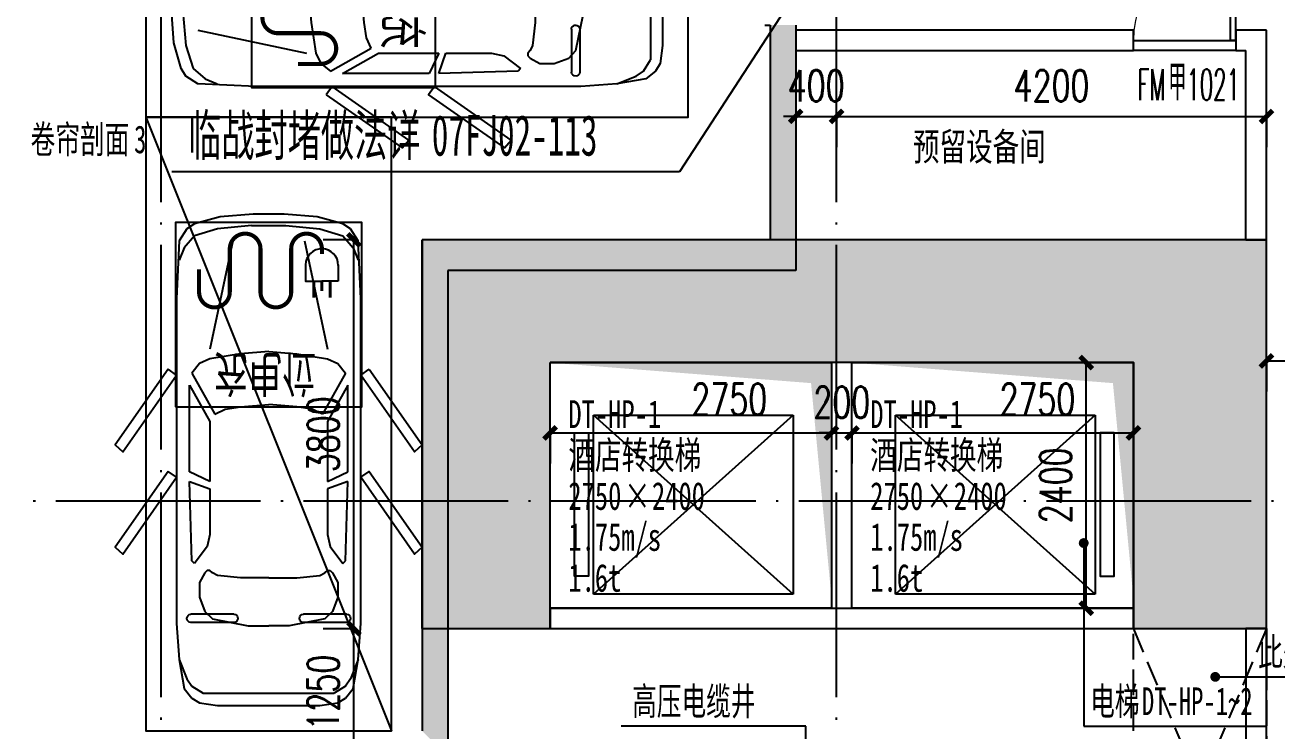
# Model space of a CAD drawing. Header units: millimetres. Extents: x 12325263 to 13848842, y -1463133 to 573208.
# Drawn here: x 12583266 to 12595500, y -1106737 to -1099837 of the extents above; entities that cross this region are included whole.
import ezdxf
from ezdxf.xclip import XClip

# ---------------------------------------------------------------- set-up
doc = ezdxf.new("R2010")
doc.units = ezdxf.units.MM
doc.header["$LTSCALE"] = 1000
doc.header["$XCLIPFRAME"] = 0
for name, pattern in [('__DASH', [0.35, 0.25, -0.1]), ('DOTE', [2.42, 2, -0.2, 0.02, -0.2]), ('地下室负三层平面图$0$-3F平面$0$$AUDIT_BAD_LTYPE2', [0])]:
    doc.linetypes.add(name, pattern=pattern)
for name, color, linetype in [('-2F平面$0$WALL-SHATCH', 8, 'Continuous'), ('A-ANNO-DIMS', 83, 'Continuous'), ('A-ANNO-IDEN', 2, 'Continuous'), ('A-ANNO-LEAD', 3, 'Continuous'), ('A-ANNO-TEXT', 7, 'Continuous'), ('A-AXIS', 16, 'DOTE'), ('A-FLOR-EVTR', 2, 'Continuous'), ('A-WALL', 5, 'Continuous'), ('A-WALL-PATT', 8, 'Continuous'), ('A_WALL(防火墙)', 151, 'Continuous'), ('AXIS', 3, 'Continuous'), ('DOOR_FIRE', 1, 'Continuous'), ('DOOR_FIRE_TEXT', 7, 'Continuous'), ('PUB_DIM', 83, 'Continuous'), ('PUB_HATCH', 8, 'Continuous'), ('PUB_TEXT', 7, 'Continuous'), ('WALL', 5, 'Continuous'), ('人防墙', 6, 'Continuous'), ('人防门编号', 73, 'Continuous'), ('公寓机动车库', 23, 'Continuous'), ('建筑-楼板开洞', 251, 'Continuous'), ('防火卷帘', 141, 'Continuous')]:
    doc.layers.add(name, color=color, linetype=linetype)
doc.styles.add('_TCH_DIM_T3', font='SIMPLEX.shx', dxfattribs={"width": 0.705882, "bigfont": 'GBCBIG.shx'})
doc.styles.add('_TCH_WINDOW', font='SIMPLEX', dxfattribs={"width": 0.7, "height": 3.5, "bigfont": 'GBCBIG'})
doc.styles.add('TITXV', font='', dxfattribs={"width": 0.7})
doc.styles.add('宋体', font='', dxfattribs={"width": 0.65})
doc.styles.add('宋体-标注', font='', dxfattribs={"width": 0.6})
doc.styles.add('黑体', font='simhei.ttf', dxfattribs={"width": 0.7})
doc.styles.get('TITXV').set_extended_font_data('SimSun')
doc.styles.get('宋体').set_extended_font_data('SimSun')
doc.styles.get('宋体-标注').set_extended_font_data('SimSun')
doc.dimstyles.new('_TCH_ARCH&&120', dxfattribs={"dimtxt": 306, "dimasz": 120, "dimexe": 300, "dimexo": 360, "dimgap": 147, "dimtad": 1, "dimdec": 0, "dimzin": 0, "dimdsep": 46, "dimtxsty": '_TCH_DIM_T3', "dimblk": 'ARCHTICK', "dimcen": 0.09, "dimclrt": 7, "dimazin": 2, "dimtfac": 1, "dimtdec": 0, "dimtix": 1, "dimtmove": 2, "dimatfit": 3, "dimfxl": 1, "dimfxlon": 1, "dimtolj": 1, "dimtzin": 0, "dimarcsym": 0})

# ---------------------------------------------------------------- blocks, each defined once
blk = doc.blocks.new('asdgafgf20230228-rf2')
at = {"layer": 'PUB_HATCH'}
for points in [[(19200, 19150), (18950, 19150), (18950, 17050), (19200, 16750)], [(15800, 16750), (15550, 17050), (15550, 12250), (15800, 12000)], [(19200, 16750), (18950, 17050), (15550, 17050), (15800, 16750)]]:
    blk.add_hatch(color=256, dxfattribs=at).paths.add_polyline_path(points)
at = {"layer": '人防墙'}
for p, q in [((18900, 19150), (18950, 19150)), ((18950, 19150), (18950, 17050)), ((19200, 19150), (19200, 16750)), ((15550, 17050), (15550, 12250)), ((18950, 17050), (15550, 17050)), ((15800, 16750), (15800, 12000)), ((19200, 16750), (15800, 16750))]:
    blk.add_line(p, q, dxfattribs=at)
at = {"layer": '人防门编号'}
for p, q in [((19496, 19918), (18065, 17715)), ((18065, 17715), (13104, 17715))]:
    blk.add_line(p, q, dxfattribs=at)
at = {"layer": 'PUB_TEXT', "style": '宋体-标注', "width": 0.6}
for s, p in [('临战封堵做法详', (13262, 17873)), ('07FJ02-113', (15644, 17873))]:
    blk.add_text(s, height=396.5, dxfattribs=at).set_placement(p)
blk = doc.blocks.new('1-3F')
at = {"layer": 'A-WALL-PATT'}
for points in [[(-10200, 32750), (-8900, 33950), (-17150, 33950), (-15900, 32750)], [(-15900, 30150), (-15900, 32750), (-17150, 33950), (-17150, 30150)], [(-8900, 30150), (-8900, 33950), (-10200, 32750), (-10200, 30150)]]:
    blk.add_hatch(color=256, dxfattribs=at).paths.add_polyline_path(points)
at = {"layer": 'A-WALL'}
for p, q in [((-8900, 33950), (-17150, 33950)), ((-17150, 30150), (-17150, 33950)), ((-8900, 30150), (-8900, 33950)), ((-10200, 32750), (-15900, 32750)), ((-15900, 30150), (-15900, 32750)), ((-10200, 30150), (-10200, 32750)), ((-17150, 30150), (-15900, 30150)), ((-10200, 30150), (-8900, 30150))]:
    blk.add_line(p, q, dxfattribs=at)
blk = doc.blocks.new('adgshg13--2F平面$0$A$C7F010FC0')
at = {"layer": '-2F平面$0$WALL-SHATCH'}
h = blk.add_hatch(color=256, dxfattribs=at)
h.dxf.hatch_style = 1
h.paths.add_polyline_path([(-60384, -16881), (-763, 197), (12588, -13153), (12588, -157996), (-162965, -188820), (-171262, -180523), (-171262, -31311), (-150707, -10756), (-131860, -7981), (-99162, -7981), (-99162, -4981), (-76620, -4981), (-70108, -16881)], flags=16)
h.paths.add_polyline_path([(-60091, -16381), (-647, 647), (12988, -12988), (12988, -158332), (-163101, -189250), (-171662, -180689), (-171662, -31145), (-150778, -10261), (-131897, -7481), (-99562, -7481), (-99562, -4581), (-76366, -4581), (-69908, -16381)])
blk = doc.blocks.new('A$C2A3E77E8')
at = {"layer": 'WALL', "color": 1}
blk.add_blockref('adgshg13--2F平面$0$A$C7F010FC0', (561507.9, 205483.1), dxfattribs=at)
blk = doc.blocks.new('_ArchTick')
at = {"color": 0, "linetype": 'ByBlock', "const_width": 0.4}
blk.add_lwpolyline([(-0.5, -0.5), (0.5, 0.5)], dxfattribs=at)
blk = doc.blocks.new('*D5368')
at = {"layer": 'A-ANNO-DIMS', "color": 0, "lineweight": -2, "transparency": 16777216}
for p, q in [((-2375, 664), (-2375, 363)), ((-2375, 663), (375, 663)), ((375, 664), (375, 363))]:
    blk.add_line(p, q, dxfattribs=at)
at = {"layer": 'Defpoints', "color": 0, "transparency": 16777216}
for p in [(-2375, 1350), (375, 1350), (375, 663)]:
    blk.add_point(p, dxfattribs=at)
at = {"layer": 'A-ANNO-DIMS', "color": 0, "lineweight": -2, "transparency": 16777216, "xscale": 120, "yscale": 120, "zscale": 120, "rotation": 180}
blk.add_blockref('_ArchTick', (-2375, 663), dxfattribs=at)
at = {"layer": 'A-ANNO-DIMS', "color": 0, "lineweight": -2, "transparency": 16777216, "xscale": 120, "yscale": 120, "zscale": 120}
blk.add_blockref('_ArchTick', (375, 663), dxfattribs=at)
at = {"layer": 'A-ANNO-DIMS', "color": 7, "transparency": 16777216, "insert": (-624, 993), "char_height": 306, "attachment_point": 5, "style": '_TCH_DIM_T3'}
blk.add_mtext('\\A1;2750', dxfattribs=at)
blk = doc.blocks.new('*D5369')
at = {"layer": 'A-ANNO-DIMS', "color": 0, "lineweight": -2, "transparency": 16777216}
for p, q in [((375, 663), (255, 663)), ((375, 664), (375, 363)), ((375, 663), (575, 663)), ((575, 664), (575, 363)), ((575, 663), (695, 663))]:
    blk.add_line(p, q, dxfattribs=at)
at = {"layer": 'Defpoints', "color": 0, "transparency": 16777216}
for p in [(375, 1350), (575, 1350), (575, 663)]:
    blk.add_point(p, dxfattribs=at)
at = {"layer": 'A-ANNO-DIMS', "color": 0, "lineweight": -2, "transparency": 16777216, "xscale": 120, "yscale": 120, "zscale": 120}
blk.add_blockref('_ArchTick', (375, 663), dxfattribs=at)
at = {"layer": 'A-ANNO-DIMS', "color": 0, "lineweight": -2, "transparency": 16777216, "xscale": 120, "yscale": 120, "zscale": 120, "rotation": 180}
blk.add_blockref('_ArchTick', (575, 663), dxfattribs=at)
at = {"layer": 'A-ANNO-DIMS', "color": 7, "transparency": 16777216, "insert": (475, 963), "char_height": 306, "attachment_point": 5, "style": '_TCH_DIM_T3'}
blk.add_mtext('\\A1;200', dxfattribs=at)
blk = doc.blocks.new('*D5370')
at = {"layer": 'A-ANNO-DIMS', "color": 0, "lineweight": -2, "transparency": 16777216}
for p, q in [((575, 664), (575, 363)), ((575, 663), (3325, 663)), ((3325, 664), (3325, 363))]:
    blk.add_line(p, q, dxfattribs=at)
at = {"layer": 'Defpoints', "color": 0, "transparency": 16777216}
for p in [(575, 1350), (3325, 1350), (3325, 663)]:
    blk.add_point(p, dxfattribs=at)
at = {"layer": 'A-ANNO-DIMS', "color": 0, "lineweight": -2, "transparency": 16777216, "xscale": 120, "yscale": 120, "zscale": 120, "rotation": 180}
blk.add_blockref('_ArchTick', (575, 663), dxfattribs=at)
at = {"layer": 'A-ANNO-DIMS', "color": 0, "lineweight": -2, "transparency": 16777216, "xscale": 120, "yscale": 120, "zscale": 120}
blk.add_blockref('_ArchTick', (3325, 663), dxfattribs=at)
at = {"layer": 'A-ANNO-DIMS', "color": 7, "transparency": 16777216, "insert": (2387, 993), "char_height": 306, "attachment_point": 5, "style": '_TCH_DIM_T3'}
blk.add_mtext('\\A1;2750', dxfattribs=at)
blk = doc.blocks.new('*D5371')
at = {"layer": 'A-ANNO-DIMS', "color": 0, "lineweight": -2, "transparency": 16777216}
for p, q in [((2865, 1350), (2564, 1350)), ((2864, -1050), (2864, 1350)), ((2865, -1050), (2564, -1050))]:
    blk.add_line(p, q, dxfattribs=at)
at = {"layer": 'Defpoints', "color": 0, "transparency": 16777216}
for p in [(2864, 1350), (3325, 1350), (3325, -1050)]:
    blk.add_point(p, dxfattribs=at)
at = {"layer": 'A-ANNO-DIMS', "color": 0, "lineweight": -2, "transparency": 16777216, "xscale": 120, "yscale": 120, "zscale": 120}
for p, rotation in [((2864, 1350), 90), ((2864, -1050), 270)]:
    blk.add_blockref('_ArchTick', p, dxfattribs=dict(at, rotation=rotation))
at = {"layer": 'A-ANNO-DIMS', "color": 7, "transparency": 16777216, "insert": (2564, 150), "char_height": 306, "attachment_point": 5, "rotation": 90, "style": '_TCH_DIM_T3'}
blk.add_mtext('\\A1;2400', dxfattribs=at)
blk = doc.blocks.new('asdfsfsdf')
at = {"color": 253, "linetype": '地下室负三层平面图$0$-3F平面$0$$AUDIT_BAD_LTYPE2', "transparency": 33554559, "extrusion": (0.000447791, 3.52996e-16, 1)}
for p, q in [((-169, -110, 0), (-500, -141, 0)), ((169, -110, 0), (-169, -110, 0)), ((169, -110, 0), (500, -141, 0)), ((-725, -212, 0), (-825, -329, 0)), ((-500, -141, 0), (-725, -212, 0)), ((500, -141, 0), (725, -212, 0)), ((725, -212, 0), (825, -329, 0)), ((-825, -329, 0), (-875, -447, 0)), ((-350, -259, 0), (-575, -1318, 0)), ((350, -259, 0), (575, -1318, 0)), ((825, -329, 0), (875, -447, 0)), ((0, -1341), (-275, -1365, 0)), ((0, -1341), (275, -1365, 0)), ((-675, -1459, 0), (-750, -1553, 0)), ((-575, -1412, 0), (-675, -1459, 0)), ((-275, -1365, 0), (-575, -1412, 0)), ((275, -1365, 0), (575, -1412, 0)), ((575, -1412, 0), (675, -1459, 0)), ((675, -1459, 0), (750, -1553, 0)), ((-750, -1553, 0), (-525, -1953, 0)), ((750, -1553, 0), (525, -1953, 0)), ((-775, -2518, 0), (-775, -1671, 0)), ((-775, -1671, 0), (-575, -2024, 0)), ((775, -1671, 0), (575, -2024, 0)), ((775, -2518, 0), (775, -1671, 0)), ((-525, -1953, 0), (-425, -1906, 0)), ((-425, -1906, 0), (-275, -1882, 0)), ((-275, -1882, 0), (0, -1859)), ((275, -1882, 0), (0, -1859)), ((425, -1906, 0), (275, -1882, 0)), ((525, -1953, 0), (425, -1906, 0)), ((-575, -2024, 0), (-575, -2612, 0)), ((575, -2024, 0), (575, -2612, 0)), ((-575, -2612, 0), (-775, -2518, 0)), ((575, -2612, 0), (775, -2518, 0)), ((-775, -2612, 0), (-575, -2682, 0)), ((-750, -3388, 0), (-775, -2612, 0)), ((-575, -2682, 0), (-575, -3129, 0)), ((775, -2612, 0), (575, -2682, 0)), ((575, -2682, 0), (575, -3129, 0)), ((750, -3388, 0), (775, -2612, 0)), ((-575, -3129, 0), (-600, -3247, 0)), ((575, -3129, 0), (600, -3247, 0)), ((-600, -3247, 0), (-725, -3412, 0)), ((600, -3247, 0), (725, -3412, 0)), ((-725, -3412, 0), (-750, -3388, 0)), ((725, -3412, 0), (750, -3388, 0)), ((-625, -3506, 0), (-675, -3600, 0)), ((-600, -3482, 0), (-625, -3506, 0)), ((-575, -3482, 0), (-600, -3482, 0)), ((-550, -3506, 0), (-575, -3482, 0)), ((-500, -3529, 0), (-550, -3506, 0)), ((-275, -3553, 0), (-500, -3529, 0)), ((275, -3553, 0), (500, -3529, 0)), ((500, -3529, 0), (550, -3506, 0)), ((550, -3506, 0), (575, -3482, 0)), ((575, -3482, 0), (600, -3482, 0)), ((600, -3482, 0), (625, -3506, 0)), ((625, -3506, 0), (675, -3600, 0)), ((-675, -3600, 0), (-675, -3741, 0)), ((0, -3553), (-275, -3553, 0)), ((0, -3553), (275, -3553, 0)), ((675, -3600, 0), (675, -3741, 0)), ((-675, -3741, 0), (-625, -3882, 0)), ((675, -3741, 0), (625, -3882, 0)), ((-625, -3882, 0), (-550, -3953, 0)), ((625, -3882, 0), (550, -3953, 0)), ((-550, -3953, 0), (-200, -4024, 0)), ((-200, -4024, 0), (0, -4024)), ((200, -4024, 0), (0, -4024)), ((550, -3953, 0), (200, -4024, 0)), ((-875, -4353, 0), (-800, -4541, 0)), ((875, -4353, 0), (800, -4541, 0)), ((-800, -4541, 0), (-750, -4612, 0)), ((-750, -4612, 0), (-641, -4680, 0)), ((750, -4612, 0), (641, -4680, 0)), ((800, -4541, 0), (750, -4612, 0)), ((641, -4680, 0), (-641, -4680, 0))]:
    blk.add_line(p, q, dxfattribs=at)
for points in [[(-475, -24), (-150, 0), (150, 0), (475, -24), (725, -94), (800, -141), (875, -259), (900, -824), (900, -4000), (875, -4353), (825, -4635), (750, -4729), (675, -4776), (500, -4800), (-500, -4800), (-675, -4776), (-750, -4729), (-825, -4635), (-875, -4353), (-900, -4000), (-900, -824), (-875, -259), (-800, -141), (-725, -94)], [(-982, -1513), (-1500, -2253), (-1425, -2321), (-900, -1571)]]:
    blk.add_lwpolyline(points, close=True, dxfattribs=at)
at = {"color": 253, "linetype": '地下室负三层平面图$0$-3F平面$0$$AUDIT_BAD_LTYPE2', "transparency": 33554559, "extrusion": (0.000447791, 3.52996e-16, 1), "elevation": 0}
for points in [[(982, -1513), (1500, -2253), (1425, -2321), (900, -1571)], [(-900, -2571), (-982, -2513), (-1500, -3253), (-1425, -3321)], [(982, -2513), (1500, -3253), (1425, -3321), (900, -2571)]]:
    blk.add_lwpolyline(points, close=True, dxfattribs=at)
blk = doc.blocks.new('A$C10563155')
h = blk.add_hatch()
h.set_pattern_fill('ANSI31', color=256, scale=1000, angle=-90)
h.set_pattern_definition([(315, (0.02, 4800), (1122.53, 1122.53), [])])
h.paths.add_polyline_path([(1445, 520), (1605, 520), (1605, 680), (1605, 840), (1445, 840, 0.989863)])
for p, q in [((0, 2400), (6000, 0)), ((4860, 1540), (4860, 1960)), ((4900, 2000), (4900, 2000)), ((4940, 1540), (4940, 1960)), ((4860, 440), (4860, 860)), ((4900, 900), (4900, 900)), ((4940, 440), (4940, 860)), ((1605, 520), (1605, 680)), ((1445, 520), (1605, 520)), ((4900, 400), (4900, 400))]:
    blk.add_line(p, q)
for points in [[(0, 0), (0, 2400), (6000, 2400), (6000, 0)], [(2831, 2110), (2831, 290), (1031, 290), (1031, 2110)]]:
    blk.add_lwpolyline(points, close=True)
at = {"const_width": 40}
blk.add_lwpolyline([(1487, 1880), (1710, 1880, -1), (1710, 1580), (1289, 1580, 1), (1289, 1280), (1710, 1280, -1), (1710, 980), (1289, 980, 1), (1289, 680), (1337, 680)], format="xyb", dxfattribs=at)
blk.add_lwpolyline([(1449, 520, -1), (1445, 840), (1605, 840), (1605, 680)], format="xyb")
at = {"const_width": 30}
for points in [[(1605, 760), (1766, 760)], [(1605, 680), (1700, 680)], [(1605, 600), (1766, 600)]]:
    blk.add_lwpolyline(points, dxfattribs=at)
for centre, start, end in [((4900, 1960), 90, 180), ((4900, 1960), 0, 90), ((4900, 1540), 180, 270), ((4900, 1540), 270, 0), ((4900, 860), 90, 180), ((4900, 860), 0, 90), ((4900, 440), 180, 270), ((4900, 440), 180, 270), ((4900, 440), 270, 0), ((4900, 440), 270, 0)]:
    blk.add_arc(centre, 40, start, end)
at = {"rotation": 90}
blk.add_blockref('asdfsfsdf', (950, 1200), dxfattribs=at)
at = {"insert": (2685, 1738), "char_height": 350, "attachment_point": 1, "rotation": 270, "style": '黑体'}
blk.add_mtext_dynamic_manual_height_columns('充电位', width=1328.11, gutter_width=1750, heights=[0], dxfattribs=at)
blk = doc.blocks.new('qlzw')
at = {"layer": 'A-AXIS'}
for p, q in [((12451166.8, 979489.8), (12451166.8, 1082089.8)), ((12457766.8, 979489.8), (12457766.8, 1082089.8)), ((12411416.8, 1027389.8), (12486866.8, 1027389.8))]:
    blk.add_line(p, q, dxfattribs=at)
blk = doc.blocks.new('车位')
h = blk.add_hatch()
h.set_pattern_fill('ANSI31', color=256, scale=1000)
h.set_pattern_definition([(45, (-2400, -5300), (-1122.53, 1122.53), [])])
h.paths.add_polyline_path([(1880, -3855), (1880, -3695), (1720, -3695), (1560, -3695), (1560, -3855, 0.989863)])
for p, q in [((400, -1100), (400, -1100)), ((860, -1060), (440, -1060)), ((1500, -1100), (1500, -1100)), ((1960, -1060), (1540, -1060)), ((2000, -1100), (2000, -1100)), ((860, -1140), (440, -1140)), ((1960, -1140), (1540, -1140)), ((1880, -3695), (1720, -3695)), ((1880, -3855), (1880, -3695))]:
    blk.add_line(p, q)
for points in [[(2400, -5300), (0, -5300), (0, 0), (2400, 0)], [(290, -2469), (2110, -2469), (2110, -4269), (290, -4269)]]:
    blk.add_lwpolyline(points, close=True)
at = {"const_width": 40}
blk.add_lwpolyline([(520, -3813), (520, -3590, -1), (820, -3590), (820, -4011, 1), (1120, -4011), (1120, -3590, -1), (1420, -3590), (1420, -4011, 1), (1720, -4011), (1720, -3963)], format="xyb", dxfattribs=at)
at = {"const_width": 30}
for points in [[(1640, -3695), (1640, -3534)], [(1800, -3695), (1800, -3534)], [(1720, -3695), (1720, -3600)]]:
    blk.add_lwpolyline(points, dxfattribs=at)
blk.add_lwpolyline([(1880, -3851, -1), (1560, -3855), (1560, -3695), (1720, -3695)], format="xyb")
for centre, start, end in [((440, -1100), 90, 180), ((440, -1100), 180, 270), ((860, -1100), 0, 90), ((860, -1100), 270, 0), ((1540, -1100), 90, 180), ((1540, -1100), 180, 270), ((1960, -1100), 0, 90), ((1960, -1100), 0, 90), ((1960, -1100), 270, 0), ((1960, -1100), 270, 0)]:
    blk.add_arc(centre, 40, start, end)
at = {"xscale": -1, "rotation": 180}
blk.add_blockref('asdfsfsdf', (1200, -5050), dxfattribs=at)
at = {"insert": (662, -2615), "char_height": 350, "attachment_point": 1, "rotation": 360, "style": '黑体'}
blk.add_mtext_dynamic_manual_height_columns('充电位', width=1328.11, gutter_width=1750, heights=[0], dxfattribs=at)
blk = doc.blocks.new('*D3816')
at = {"layer": 'A-ANNO-DIMS', "color": 0, "lineweight": -2, "transparency": 16777216}
for p, q in [((12596139, -1097887), (12596440, -1097887)), ((12596140, -1099887), (12596140, -1097887)), ((12596139, -1099887), (12596440, -1099887))]:
    blk.add_line(p, q, dxfattribs=at)
at = {"layer": 'Defpoints', "color": 0, "transparency": 16777216}
for p in [(12595397, -1097887), (12596140, -1097887), (12595397, -1099887)]:
    blk.add_point(p, dxfattribs=at)
at = {"layer": 'A-ANNO-DIMS', "color": 0, "lineweight": -2, "transparency": 16777216, "xscale": 120, "yscale": 120, "zscale": 120}
for p, rotation in [((12596140, -1097887), 90), ((12596140, -1099887), 270)]:
    blk.add_blockref('_ArchTick', p, dxfattribs=dict(at, rotation=rotation))
at = {"layer": 'A-ANNO-DIMS', "color": 7, "transparency": 16777216, "insert": (12595840, -1098887), "char_height": 306, "attachment_point": 5, "rotation": 90, "style": '_TCH_DIM_T3'}
blk.add_mtext('\\A1;2000', dxfattribs=at)
blk = doc.blocks.new('*D3817')
at = {"layer": 'A-ANNO-DIMS', "color": 0, "lineweight": -2, "transparency": 16777216}
for p, q in [((12596139, -1099887), (12596440, -1099887)), ((12596140, -1101937), (12596140, -1099887)), ((12596139, -1101937), (12596440, -1101937))]:
    blk.add_line(p, q, dxfattribs=at)
at = {"layer": 'Defpoints', "color": 0, "transparency": 16777216}
for p in [(12595397, -1099887), (12596140, -1099887), (12595397, -1101937)]:
    blk.add_point(p, dxfattribs=at)
at = {"layer": 'A-ANNO-DIMS', "color": 0, "lineweight": -2, "transparency": 16777216, "xscale": 120, "yscale": 120, "zscale": 120}
for p, rotation in [((12596140, -1099887), 90), ((12596140, -1101937), 270)]:
    blk.add_blockref('_ArchTick', p, dxfattribs=dict(at, rotation=rotation))
at = {"layer": 'A-ANNO-DIMS', "color": 7, "transparency": 16777216, "insert": (12595840, -1100912), "char_height": 306, "attachment_point": 5, "rotation": 90, "style": '_TCH_DIM_T3'}
blk.add_mtext('\\A1;2050', dxfattribs=at)
blk = doc.blocks.new('*D3820')
at = {"layer": 'Defpoints', "color": 0, "transparency": 16777216}
for p in [(12591197, -1099887), (12595397, -1099887), (12595397, -1100730)]:
    blk.add_point(p, dxfattribs=at)
at = {"layer": 'PUB_DIM', "color": 0, "lineweight": -2, "transparency": 16777216}
for p, q in [((12591197, -1100729), (12591197, -1101030)), ((12591197, -1100730), (12595397, -1100730)), ((12595397, -1100729), (12595397, -1101030))]:
    blk.add_line(p, q, dxfattribs=at)
at = {"layer": 'PUB_DIM', "color": 0, "lineweight": -2, "transparency": 16777216, "xscale": 120, "yscale": 120, "zscale": 120, "rotation": 180}
blk.add_blockref('_ArchTick', (12591197, -1100730), dxfattribs=at)
at = {"layer": 'PUB_DIM', "color": 0, "lineweight": -2, "transparency": 16777216, "xscale": 120, "yscale": 120, "zscale": 120}
blk.add_blockref('_ArchTick', (12595397, -1100730), dxfattribs=at)
at = {"layer": 'PUB_DIM', "color": 7, "transparency": 16777216, "insert": (12593297, -1100430), "char_height": 306, "attachment_point": 5, "style": '_TCH_DIM_T3'}
blk.add_mtext('\\A1;4200', dxfattribs=at)
blk = doc.blocks.new('*D3821')
at = {"layer": 'Defpoints', "color": 0, "transparency": 16777216}
for p in [(12590797, -1099887), (12591197, -1099887), (12591197, -1100730)]:
    blk.add_point(p, dxfattribs=at)
at = {"layer": 'PUB_DIM', "color": 0, "lineweight": -2, "transparency": 16777216}
for p, q in [((12590797, -1100730), (12590677, -1100730)), ((12590797, -1100729), (12590797, -1101030)), ((12590797, -1100730), (12591197, -1100730)), ((12591197, -1100729), (12591197, -1101030)), ((12591197, -1100730), (12591317, -1100730))]:
    blk.add_line(p, q, dxfattribs=at)
at = {"layer": 'PUB_DIM', "color": 0, "lineweight": -2, "transparency": 16777216, "xscale": 120, "yscale": 120, "zscale": 120}
blk.add_blockref('_ArchTick', (12590797, -1100730), dxfattribs=at)
at = {"layer": 'PUB_DIM', "color": 0, "lineweight": -2, "transparency": 16777216, "xscale": 120, "yscale": 120, "zscale": 120, "rotation": 180}
blk.add_blockref('_ArchTick', (12591197, -1100730), dxfattribs=at)
at = {"layer": 'PUB_DIM', "color": 7, "transparency": 16777216, "insert": (12590997, -1100430), "char_height": 306, "attachment_point": 5, "style": '_TCH_DIM_T3'}
blk.add_mtext('\\A1;400', dxfattribs=at)
blk = doc.blocks.new('*D3841')
at = {"layer": 'Defpoints', "color": 0, "transparency": 16777216}
for p in [(12595397, -1102237), (12597897, -1102237), (12597897, -1103120)]:
    blk.add_point(p, dxfattribs=at)
at = {"layer": 'PUB_DIM', "color": 0, "lineweight": -2, "transparency": 16777216}
for p, q in [((12595397, -1103119), (12595397, -1103420)), ((12595397, -1103120), (12597897, -1103120)), ((12597897, -1103119), (12597897, -1103420))]:
    blk.add_line(p, q, dxfattribs=at)
at = {"layer": 'PUB_DIM', "color": 0, "lineweight": -2, "transparency": 16777216, "xscale": 120, "yscale": 120, "zscale": 120, "rotation": 180}
blk.add_blockref('_ArchTick', (12595397, -1103120), dxfattribs=at)
at = {"layer": 'PUB_DIM', "color": 0, "lineweight": -2, "transparency": 16777216, "xscale": 120, "yscale": 120, "zscale": 120}
blk.add_blockref('_ArchTick', (12597897, -1103120), dxfattribs=at)
at = {"layer": 'PUB_DIM', "color": 7, "transparency": 16777216, "insert": (12596647, -1102820), "char_height": 306, "attachment_point": 5, "style": '_TCH_DIM_T3'}
blk.add_mtext('\\A1;2500', dxfattribs=at)
blk = doc.blocks.new('*D3883')
at = {"layer": 'Defpoints', "color": 0, "transparency": 16777216}
for p in [(12586480, -1101937), (12587147, -1101937), (12587147, -1105737)]:
    blk.add_point(p, dxfattribs=at)
at = {"layer": 'PUB_DIM', "color": 0, "lineweight": -2, "transparency": 16777216}
for p, q in [((12586481, -1101937), (12586180, -1101937)), ((12586480, -1105737), (12586480, -1101937)), ((12586481, -1105737), (12586180, -1105737))]:
    blk.add_line(p, q, dxfattribs=at)
at = {"layer": 'PUB_DIM', "color": 0, "lineweight": -2, "transparency": 16777216, "xscale": 120, "yscale": 120, "zscale": 120}
for p, rotation in [((12586480, -1101937), 90), ((12586480, -1105737), 270)]:
    blk.add_blockref('_ArchTick', p, dxfattribs=dict(at, rotation=rotation))
at = {"layer": 'PUB_DIM', "color": 7, "transparency": 16777216, "insert": (12586180, -1103837), "char_height": 306, "attachment_point": 5, "rotation": 90, "style": '_TCH_DIM_T3'}
blk.add_mtext('\\A1;3800', dxfattribs=at)
blk = doc.blocks.new('*D3884')
at = {"layer": 'Defpoints', "color": 0, "transparency": 16777216}
for p in [(12586480, -1105737), (12587147, -1105737), (12587147, -1106987)]:
    blk.add_point(p, dxfattribs=at)
at = {"layer": 'PUB_DIM', "color": 0, "lineweight": -2, "transparency": 16777216}
for p, q in [((12586481, -1105737), (12586180, -1105737)), ((12586480, -1106987), (12586480, -1105737)), ((12586481, -1106987), (12586180, -1106987))]:
    blk.add_line(p, q, dxfattribs=at)
at = {"layer": 'PUB_DIM', "color": 0, "lineweight": -2, "transparency": 16777216, "xscale": 120, "yscale": 120, "zscale": 120}
for p, rotation in [((12586480, -1105737), 90), ((12586480, -1106987), 270)]:
    blk.add_blockref('_ArchTick', p, dxfattribs=dict(at, rotation=rotation))
at = {"layer": 'PUB_DIM', "color": 7, "transparency": 16777216, "insert": (12586180, -1106362), "char_height": 306, "attachment_point": 5, "rotation": 90, "style": '_TCH_DIM_T3'}
blk.add_mtext('\\A1;1250', dxfattribs=at)
blk = doc.blocks.new('$DorLib2D$00000001')
for p, q in [((0.45, 0.975), (0.5, 0.975)), ((0.45, 0), (0.45, 0.975)), ((0.5, 0), (0.5, 0.975)), ((0.5, 0), (0.45, 0))]:
    blk.add_line(p, q)
at = {"lineweight": 13}
blk.add_arc((0.475, 0), 0.975, 91.4693, 180, dxfattribs=at)
blk = doc.blocks.new('sdfadsfadgsdhg')
at = {"layer": '建筑-楼板开洞'}
h = blk.add_hatch(color=256, dxfattribs=at)
h.dxf.hatch_style = 1
h.paths.add_polyline_path([(375, -950), (375, 1350), (-2375, 1350), (175, 1150)])
h = blk.add_hatch(color=256, dxfattribs=at)
h.dxf.hatch_style = 1
h.paths.add_polyline_path([(3325, -950), (3325, 1350), (575, 1350), (3125, 1150)])
at = {"layer": 'A-FLOR-EVTR'}
for p, q in [((-1950, -912.5), (-1950, 837.5)), ((-1950, 837.5), (0, 837.5)), ((0, 837.5), (-1950, -912.5)), ((0, -912.5), (-1950, 837.5)), ((0, 837.5), (0, -912.5)), ((1000, -912.5), (1000, 837.5)), ((1000, 837.5), (2950, 837.5)), ((2950, 837.5), (1000, -912.5)), ((2950, -912.5), (1000, 837.5)), ((2950, 837.5), (2950, -912.5)), ((0, -912.5), (-1950, -912.5)), ((2950, -912.5), (1000, -912.5))]:
    blk.add_line(p, q, dxfattribs=at)
for points in [[(-2375, 1350), (375, 1350), (375, -1050), (-2375, -1050)], [(575, 1350), (3325, 1350), (3325, -1050), (575, -1050)], [(-2000, 662.5), (-2000, -737.5), (-2137.5, -737.5), (-2137.5, 662.5)], [(3000, 662.5), (3000, -737.5), (3137.5, -737.5), (3137.5, 662.5)]]:
    blk.add_lwpolyline(points, close=True, dxfattribs=at)
at = {"layer": 'A-ANNO-TEXT', "style": 'TITXV', "width": 0.7}
for s, p in [('DT-HP-1', (-2196.5, 710.9)), ('DT-HP-1', (753.5, 710.9)), ('酒店转换梯', (-2196.5, 310.9)), ('酒店转换梯', (753.5, 310.9)), ('2750', (-2196.5, -89.1)), ('×', (-1652, -89.1)), ('2400', (-1379.8, -89.1)), ('2750', (753.5, -89.1)), ('×', (1298, -89.1)), ('2400', (1570.2, -89.1)), ('1.75m/s', (-2196.5, -489.1)), ('1.75m/s', (753.5, -489.1)), ('1.6t', (-2196.5, -889.1)), ('1.6t', (753.5, -889.1))]:
    blk.add_text(s, height=271.9, dxfattribs=at).set_placement(p)
at = {"layer": 'A-ANNO-DIMS'}
for base, p1, p2, picture, middle in [((375, 663.2), (-2375, 1350), (375, 1350), '*D5368', (-623.6, 993.2)), ((3325, 663.2), (575, 1350), (3325, 1350), '*D5370', (2387.4, 993.2))]:
    dim = blk.add_linear_dim(base=base, p1=p1, p2=p2, angle=0, dimstyle='_TCH_ARCH&&120', dxfattribs=at)
    dim.commit()
    dim.dimension.update_dxf_attribs({"geometry": picture, "text_midpoint": middle, "dimtype": 161})
for p1, p2, distance, picture, middle in [((375, 1350), (575, 1350), -686.8, '*D5369', (475, 963.2)), ((3325, -1050), (3325, 1350), 460.8, '*D5371', (2564.2, 150))]:
    dim = blk.add_aligned_dim(p1=p1, p2=p2, distance=distance, dimstyle='_TCH_ARCH&&120', dxfattribs=at)
    dim.commit()
    dim.dimension.update_dxf_attribs({"geometry": picture, "text_midpoint": middle})

msp = doc.modelspace()

# ---------------------------------------------------------------- linework, layer by layer
at = {"layer": 'A-ANNO-IDEN'}
for p, q in [((12593611.3, -1104900), (12593611.3, -1106690)), ((12593611.3, -1106690), (12595404.5, -1106690))]:
    msp.add_line(p, q, dxfattribs=at)
at = {"layer": 'A-ANNO-IDEN', "const_width": 48}
msp.add_lwpolyline([(12593611.3, -1104876, 1), (12593611.3, -1104924, 1)], format="xyb", close=True, dxfattribs=at)
at = {"layer": 'A-ANNO-LEAD'}
for p, q in [((12590896.8, -1106690), (12589090.5, -1106690)), ((12590896.8, -1109006.8), (12590896.8, -1106690))]:
    msp.add_line(p, q, dxfattribs=at)
at = {"layer": 'A-WALL'}
for p, q in [((12594096.8, -1099886.8), (12590796.8, -1099886.8)), ((12590796.8, -1099886.8), (12590796.8, -1100086.8)), ((12594096.8, -1100086.8), (12594096.8, -1099886.8)), ((12595396.8, -1099886.8), (12595096.8, -1099886.8)), ((12595096.8, -1099886.8), (12595096.8, -1100086.8)), ((12595396.8, -1101936.8), (12595396.8, -1099886.8)), ((12590796.8, -1100086.8), (12594096.8, -1100086.8)), ((12595096.8, -1100086.8), (12595196.8, -1100086.8)), ((12595196.8, -1101936.8), (12595196.8, -1100086.8)), ((12595196.8, -1101936.8), (12595396.8, -1101936.8)), ((12588396.8, -1105536.8), (12594096.8, -1105536.8)), ((12588396.8, -1105536.8), (12588396.8, -1105736.8)), ((12594096.8, -1105536.8), (12594096.8, -1105736.8)), ((12588396.8, -1105736.8), (12594096.8, -1105736.8)), ((12595196.8, -1105736.8), (12595196.8, -1107736.8)), ((12595396.8, -1105736.8), (12595196.8, -1105736.8)), ((12595396.8, -1107736.8), (12595396.8, -1105736.8))]:
    msp.add_line(p, q, dxfattribs=at)
at = {"layer": 'AXIS'}
for p, q in [((12594896.8, -1106208), (12595430, -1106208)), ((12595430, -1106208), (12597796.8, -1106208))]:
    msp.add_line(p, q, dxfattribs=at)
at = {"layer": 'AXIS', "const_width": 48}
msp.add_lwpolyline([(12594872.8, -1106208, 1), (12594920.8, -1106208, 1)], format="xyb", close=True, dxfattribs=at)
at = {"layer": 'DOOR_FIRE'}
msp.add_lwpolyline([(12594096.8, -1099986.8), (12595096.8, -1099986.8), (12595096.8, -1100086.8), (12594096.8, -1100086.8)], close=True, dxfattribs=at)
at = {"layer": '防火卷帘', "color": 6, "linetype": '__DASH'}
for p, q in [((12595396.8, -1105736.8), (12594096.8, -1108836.7)), ((12594096.8, -1105736.9), (12595396.8, -1108836.7))]:
    msp.add_line(p, q, dxfattribs=at)
msp.add_lwpolyline([(12594096.8, -1108836.8), (12594096.8, -1105736.8), (12595396.8, -1105736.8), (12595396.8, -1108836.7)], close=True, dxfattribs=at)

# ---------------------------------------------------------------- block references
ref = msp.add_blockref('A$C2A3E77E8', (12039933.3, -1095474.8), dxfattribs=dict(rotation=350.0412492537527))
XClip(ref).set_block_clipping_path([(574517.6328491271, 127502.2367430634), (563167.6328490991, 127502.2228846755), (563167.6311767455, 128872.3654828509), (556800.2987149898, 128872.35771109), (544257.8770271596, 126670.0996581088), (543557.4714692105, 130659.0804795903), (536268.9804626536, 129379.331731239), (537790.8662453052, 120711.8038626132), (523312.3703787625, 118169.6006707186), (521652.1357429288, 127625.0713569671), (520765.6618171427, 127469.4202569119), (520307.3778515682, 130079.4678951118), (515776.700237589, 129283.9687092729), (515422.1926091146, 131303.0932199814), (513452.2958014049, 130957.2097736297), (514282.4182554409, 126229.4878651481), (510637.9919826575, 125589.577113275), (512263.534631284, 116331.1783077423), (512362.3527807724, 116348.529120174), (517291.1072248165, 88278.0145814414), (519851.8954271879, 88727.6234641299), (522454.6248882134, 73904.4148362107), (519893.7906026859, 73454.7686835658), (526007.3042119928, 38637.452739819), (480033.7029030509, 30565.0258553012), (466439.1866319198, 28317.0522398334), (446673.6220214516, 140886.9888556413), (578014.3726615645, 163948.422490485), (584117.7942495663, 129187.8787387202)])
for name, p in [('1-3F', (12604296.8, -1135886.8)), ('sdfadsfadgsdhg', (12590771.8, -1104486.8))]:
    msp.add_blockref(name, p)
at = {"layer": 'A_WALL(防火墙)'}
msp.add_blockref('qlzw', (133430, -2131876.5), dxfattribs=at)
at = {"layer": 'DOOR_FIRE', "xscale": 1000, "yscale": 1000, "zscale": 200, "rotation": 2.900046352776736e-12}
msp.add_blockref('$DorLib2D$00000001', (12594596.8, -1099986.8), dxfattribs=at)
at = {"layer": '人防墙'}
ref = msp.add_blockref('asdgafgf20230228-rf2', (12571596.8, -1118986.7), dxfattribs=at)
XClip(ref).set_block_clipping_path([(-67355.290652331, -38121.2847742999), (65994.7093476802, 85028.7152257001)])
at = {"layer": '公寓机动车库', "xscale": -1}
for name, p, rotation in [('车位', (12589746.8, -1100736.7, 0), 270), ('A$C10563155', (12586846.8, -1100736.7, 0), 90)]:
    msp.add_blockref(name, p, dxfattribs=dict(at, rotation=rotation))

# ---------------------------------------------------------------- texts
at = {"layer": 'A-ANNO-TEXT'}
for s, style, width, p in [('卷帘剖面', '宋体', 0.65, (12583320.5, -1101090)), ('3', '宋体', 0.65, (12584331.6, -1101090)), ('预留设备间', 'TITXV', 0.7, (12591942.5, -1101161.5)), ('高压电缆井', '宋体', 0.65, (12589198.5, -1106582)), ('电梯', '宋体', 0.65, (12593674.3, -1106582)), ('DT-HP-1~2', '宋体', 0.65, (12594179.8, -1106582))]:
    msp.add_text(s, height=271.9, dxfattribs=dict(at, style=style, width=width)).set_placement(p)
at = {"layer": 'DOOR_FIRE_TEXT', "style": '_TCH_WINDOW'}
for s, height, width, p in [('FM', 306, 0.494118, (12594137.6, -1100572.7)), ('甲', 347.2, 0.7, (12594440, -1100572.7)), ('1021', 306, 0.494118, (12594616.9, -1100572.7))]:
    msp.add_text(s, height=height, dxfattribs=dict(at, width=width)).set_placement(p)
at = {"layer": 'PUB_TEXT', "style": '宋体', "width": 0.65}
msp.add_text('此处上方梁位上反', height=271.9, dxfattribs=at).set_placement((12595315.3, -1106100))

# ---------------------------------------------------------------- dimensions: what is measured, and where the dimension line sits
at = {"layer": 'A-ANNO-DIMS'}
for p1, p2, picture, middle in [((12595396.8, -1099886.8), (12595396.8, -1097886.8), '*D3816', (12595840, -1098886.8)), ((12595396.8, -1101936.8), (12595396.8, -1099886.8), '*D3817', (12595840, -1100911.8))]:
    dim = msp.add_aligned_dim(p1=p1, p2=p2, distance=-743.2, dimstyle='_TCH_ARCH&&120', dxfattribs=at)
    dim.commit()
    dim.dimension.update_dxf_attribs({"geometry": picture, "text_midpoint": middle})
at = {"layer": 'PUB_DIM'}
for p1, p2, distance, picture, middle in [((12590796.8, -1099886.8), (12591196.8, -1099886.8), -843.2, '*D3821', (12590996.8, -1100430)), ((12591196.8, -1099886.8), (12595396.8, -1099886.8), -843.2, '*D3820', (12593296.8, -1100430)), ((12587146.8, -1105736.8), (12587146.8, -1101936.8), 666.8, '*D3883', (12586180, -1103836.8)), ((12595396.8, -1102236.8), (12597896.8, -1102236.8), -883.2, '*D3841', (12596646.8, -1102820)), ((12587146.8, -1106986.8), (12587146.8, -1105736.8), 666.8, '*D3884', (12586180, -1106361.8))]:
    dim = msp.add_aligned_dim(p1=p1, p2=p2, distance=distance, dimstyle='_TCH_ARCH&&120', dxfattribs=at)
    dim.commit()
    dim.dimension.update_dxf_attribs({"geometry": picture, "text_midpoint": middle})

doc.saveas('drawing.dxf')
